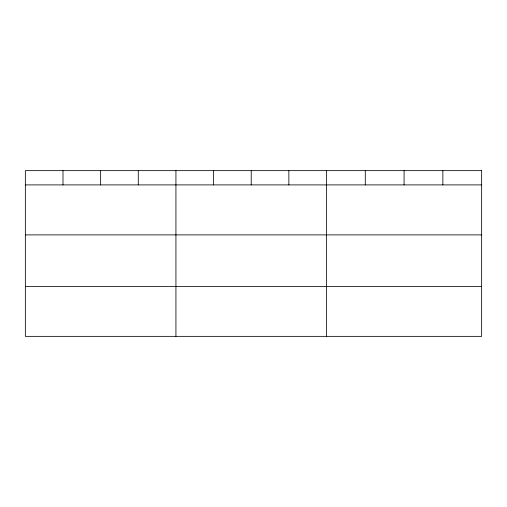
<?xml version="1.0" encoding="UTF-8"?>
<svg xmlns="http://www.w3.org/2000/svg" width="507" height="507" viewBox="0 0 507 507"><rect width="100%" height="100%" fill="white"/><g stroke="black" fill="none" stroke-linecap="round" stroke-linejoin="round"><path stroke-width="0.76" d="M25.35 184.903L481.65 184.903M25.35 234.887L481.65 234.887M25.35 286.379L481.65 286.379M442.865 170.644L442.865 184.903M404.079 170.644L404.079 184.903M365.293 170.644L365.293 184.903M326.508 170.644L326.508 336.356M288.863 170.644L288.863 184.903M251.219 170.644L251.219 184.903M213.574 170.644L213.574 184.903M175.929 170.644L175.929 336.356M138.284 170.644L138.284 184.903M100.64 170.644L100.64 184.903M62.995 170.644L62.995 184.903M481.65 170.644L25.35 170.644L25.35 336.356L481.65 336.356L481.65 170.644"/></g></svg>
